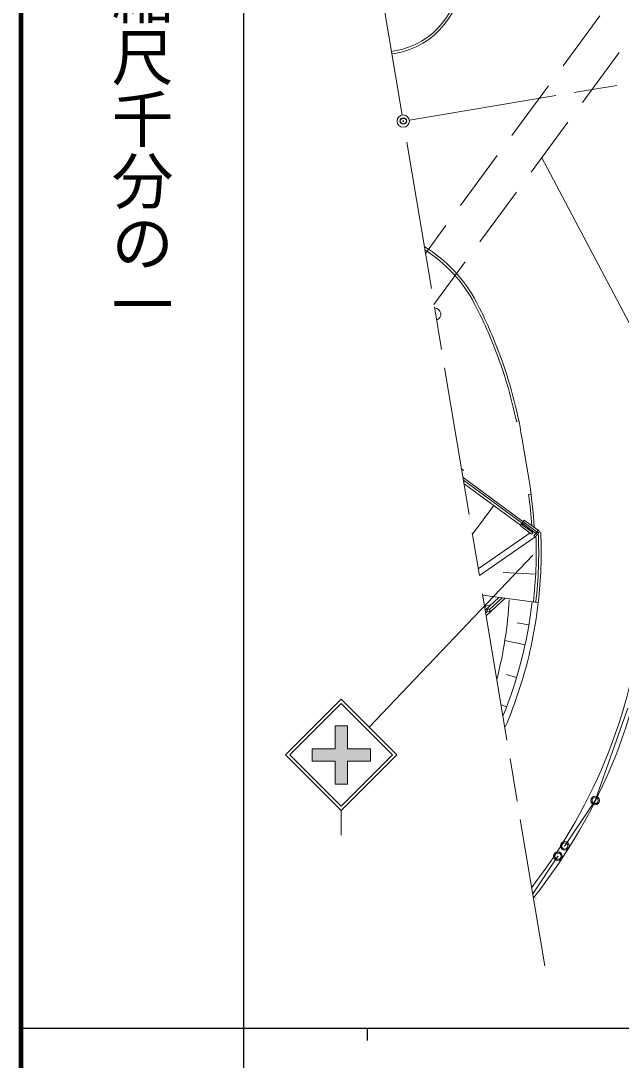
# Model space of a CAD drawing. Units: millimetres, scale not verified. Extents: x 40000 to 680000, y 20000 to 380000.
# Drawn here: x 40000 to 88514, y 202409 to 286426 of the extents above; entities that cross this region are included whole.
import ezdxf
from ezdxf.enums import TextEntityAlignment as Align

# ---------------------------------------------------------------- set-up
doc = ezdxf.new("R2010")
doc.units = ezdxf.units.MM
doc.header["$LTSCALE"] = 1000
doc.header["$PDMODE"] = 32
doc.header["$PDSIZE"] = 500
doc.linetypes.add('CHAIN', pattern=[18.5, 12, -1.5, 3.5, -1.5])
for name, color, linetype, lineweight in [('M-BGD', 7, 'Continuous', 13), ('M-BMK', 2, 'CHAIN', 13), ('M-BMK-ROW', 30, 'Continuous', 13), ('M-BMK-SRVR', 3, 'Continuous', 13), ('M-STR-HTXT', 7, 'Continuous', 13), ('M-STR-STRC', 7, 'Continuous', 13), ('M-TTL', 2, 'Continuous', 140), ('M-TTL-BAND', 7, 'Continuous', 25)]:
    doc.layers.add(name, color=color, linetype=linetype, lineweight=lineweight)
doc.layers.add('M-OTRS', color=6, linetype='Continuous')
doc.styles.add('@ＭＳ ゴシック', font='')
doc.styles.get('@ＭＳ ゴシック').set_extended_font_data('@MS Gothic')

msp = doc.modelspace()

# ---------------------------------------------------------------- hatches: boundary and pattern name
at = {"layer": 'M-STR-STRC'}
msp.add_hatch(color=256, dxfattribs=at).paths.add_polyline_path([(63534, 227589), (65395, 227589), (65395, 229449), (66395, 229449), (66395, 227589), (68254, 227589), (68254, 226589), (66394, 226589), (66394, 224729), (65394, 224729), (65394, 226589), (63534, 226589)])

# ---------------------------------------------------------------- linework, layer by layer
at = {"layer": 'M-BGD'}
for p, q in [((83824, 282784), (86783, 286814)), ((69961, 283945), (70201, 283985)), ((69995, 283748), (70234, 283788)), ((85379, 279832), (88338, 283863)), ((79682, 277141), (82641, 281171)), ((81237, 274189), (84196, 278220)), ((75540, 271498), (78498, 275528)), ((77095, 268546), (80053, 272577)), ((72696, 267624), (74356, 269886)), ((73387, 263496), (75911, 266934)), ((80043, 254049), (80240, 254082)), ((80490, 252738), (81069, 249260)), ((81813, 245039), (75731, 249503)), ((81743, 244904), (75767, 249291)), ((80376, 245660), (75814, 249008)), ((81036, 248132), (81233, 248165)), ((78209, 247250), (76499, 244920)), ((80346, 245619), (80435, 245740)), ((81274, 244939), (80346, 245619)), ((80435, 245740), (80672, 246063)), ((81362, 245060), (80435, 245740)), ((80556, 245651), (80704, 245853)), ((81792, 245240), (80672, 246063)), ((81704, 245119), (80704, 245853)), ((81155, 245026), (76966, 242128)), ((81527, 244675), (77058, 241583)), ((81274, 244939), (81362, 245060)), ((81467, 244797), (81792, 245240)), ((81588, 244708), (81467, 244797)), ((81588, 244708), (81913, 245151)), ((81913, 245151), (81792, 245240)), ((78972, 241835), (81603, 241704)), ((77325, 239987), (81319, 239463)), ((77525, 238794), (78628, 239816)), ((77604, 238322), (79144, 239749)), ((77880, 238850), (78886, 239782)), ((81816, 239406), (81319, 239463)), ((77564, 238558), (77696, 238680)), ((81057, 237611), (80119, 237769)), ((79112, 236340), (80744, 235986)), ((80064, 233349), (79243, 233595)), ((79255, 230965), (78808, 231134)), ((81621, 215447), (81608, 215481))]:
    msp.add_line(p, q, dxfattribs=at)
msp.add_lwpolyline([(75613, 250207), (75777, 250086), (75620, 250166)], dxfattribs=at)
msp.add_circle((77788, 238765), 125, dxfattribs=at)
for centre, radius, start, end in [((69161, 290199), 6300, 279.50706, 2.51146), ((69161, 290199), 6500, 279.50706, 2.72904), ((66631, 258343), 11500, 27.65062, 58.70705), ((66631, 258343), 11300, 27.65062, 57.82575), ((73437, 262712), 500, 288.70609, 90.31319), ((44486, 246741), 36300, 20.21992, 27.65062), ((44486, 246741), 36500, 20.21992, 27.65062), ((44486, 246741), 36300, 11.61452, 20.21992), ((44486, 246741), 36500, 9.45575, 20.21992), ((46298, 243470), 35250, 3.23867, 9.4539), ((46298, 243470), 35050, 3.50889, 7.6444), ((46298, 243470), 35350, 353.47379, 2.08747), ((46298, 243470), 35550, 353.47379, 2.49283), ((46298, 243470), 35750, 353.47379, 2.58076), ((45470, 241651), 34059, 345.62691, 356.58697), ((46298, 243470), 35250, 337.9171, 353.47379), ((46298, 243470), 44250, 322.23997, 355.05872), ((46298, 243470), 44880, 321.50139, 355.20891), ((77781, 238861), 325, 65.4283, 153.6724), ((46298, 243470), 35750, 347.74263, 353.47379), ((46298, 243470), 35750, 336.63729, 347.74263)]:
    msp.add_arc(centre, radius, start, end, dxfattribs=at)
at = {"layer": 'M-BMK'}
for p, q in [((70822, 278809), (62718, 327188)), ((71398, 278399), (122683, 286989)), ((82342, 210037), (70987, 277822))]:
    msp.add_line(p, q, dxfattribs=at)
at = {"layer": 'M-BMK-ROW'}
for p, q in [((86408, 223400), (89040, 230868)), ((83957, 219731), (86408, 223400)), ((81368, 215855), (83402, 218901))]:
    msp.add_line(p, q, dxfattribs=at)
for centre in [(86408, 223400), (83957, 219731), (83402, 218901)]:
    msp.add_circle(centre, 350, dxfattribs=at)
for p in [(86408, 223400), (83957, 219731), (83402, 218901)]:
    msp.add_point(p, dxfattribs=at)
at = {"layer": 'M-BMK-SRVR'}
msp.add_circle((70905, 278316), 500, dxfattribs=at)
msp.add_point((70905, 278316), dxfattribs=at)
at = {"layer": 'M-OTRS'}
msp.add_point((70905, 278316), dxfattribs=at)
at = {"layer": 'M-STR-HTXT'}
msp.add_line((110691, 221225), (82064, 275403), dxfattribs=at)
at = {"layer": 'M-STR-STRC'}
for p, q in [((81372, 243220), (68144, 229339)), ((61394, 227089), (65894, 231589)), ((61747, 227089), (65894, 231236)), ((70394, 227089), (65894, 231589)), ((70040, 227089), (65894, 231236)), ((65395, 229449), (66395, 229449)), ((65395, 229449), (65395, 227589)), ((66395, 229449), (66395, 227589)), ((61394, 227089), (65894, 222589)), ((61747, 227089), (65894, 222942)), ((63534, 227589), (63534, 226589)), ((63534, 227589), (65395, 227589)), ((65894, 222942), (70040, 227089)), ((65894, 222589), (70394, 227089)), ((66395, 227589), (68254, 227589)), ((68254, 227589), (68254, 226589)), ((63534, 226589), (65394, 226589)), ((65394, 226589), (65394, 224729)), ((66394, 226589), (68254, 226589)), ((66394, 226589), (66394, 224729)), ((65394, 224729), (66394, 224729)), ((65894, 222589), (65894, 220589))]:
    msp.add_line(p, q, dxfattribs=at)
at = {"layer": 'M-TTL'}
msp.add_line((40000, 380000), (40000, 20000), dxfattribs=at)
at = {"layer": 'M-TTL-BAND'}
for p, q in [((58000, 370000), (58000, 20000)), ((40000, 205000), (579000, 205000)), ((68000, 205000), (68000, 204000))]:
    msp.add_line(p, q, dxfattribs=at)

# ---------------------------------------------------------------- texts
at = {"layer": 'M-TTL-BAND', "style": '@ＭＳ ゴシック'}
msp.add_text('縮尺千分の一', height=3666, rotation=270, dxfattribs=at).set_placement((49777, 261030), align=Align.MIDDLE_RIGHT)

doc.saveas('drawing.dxf')
